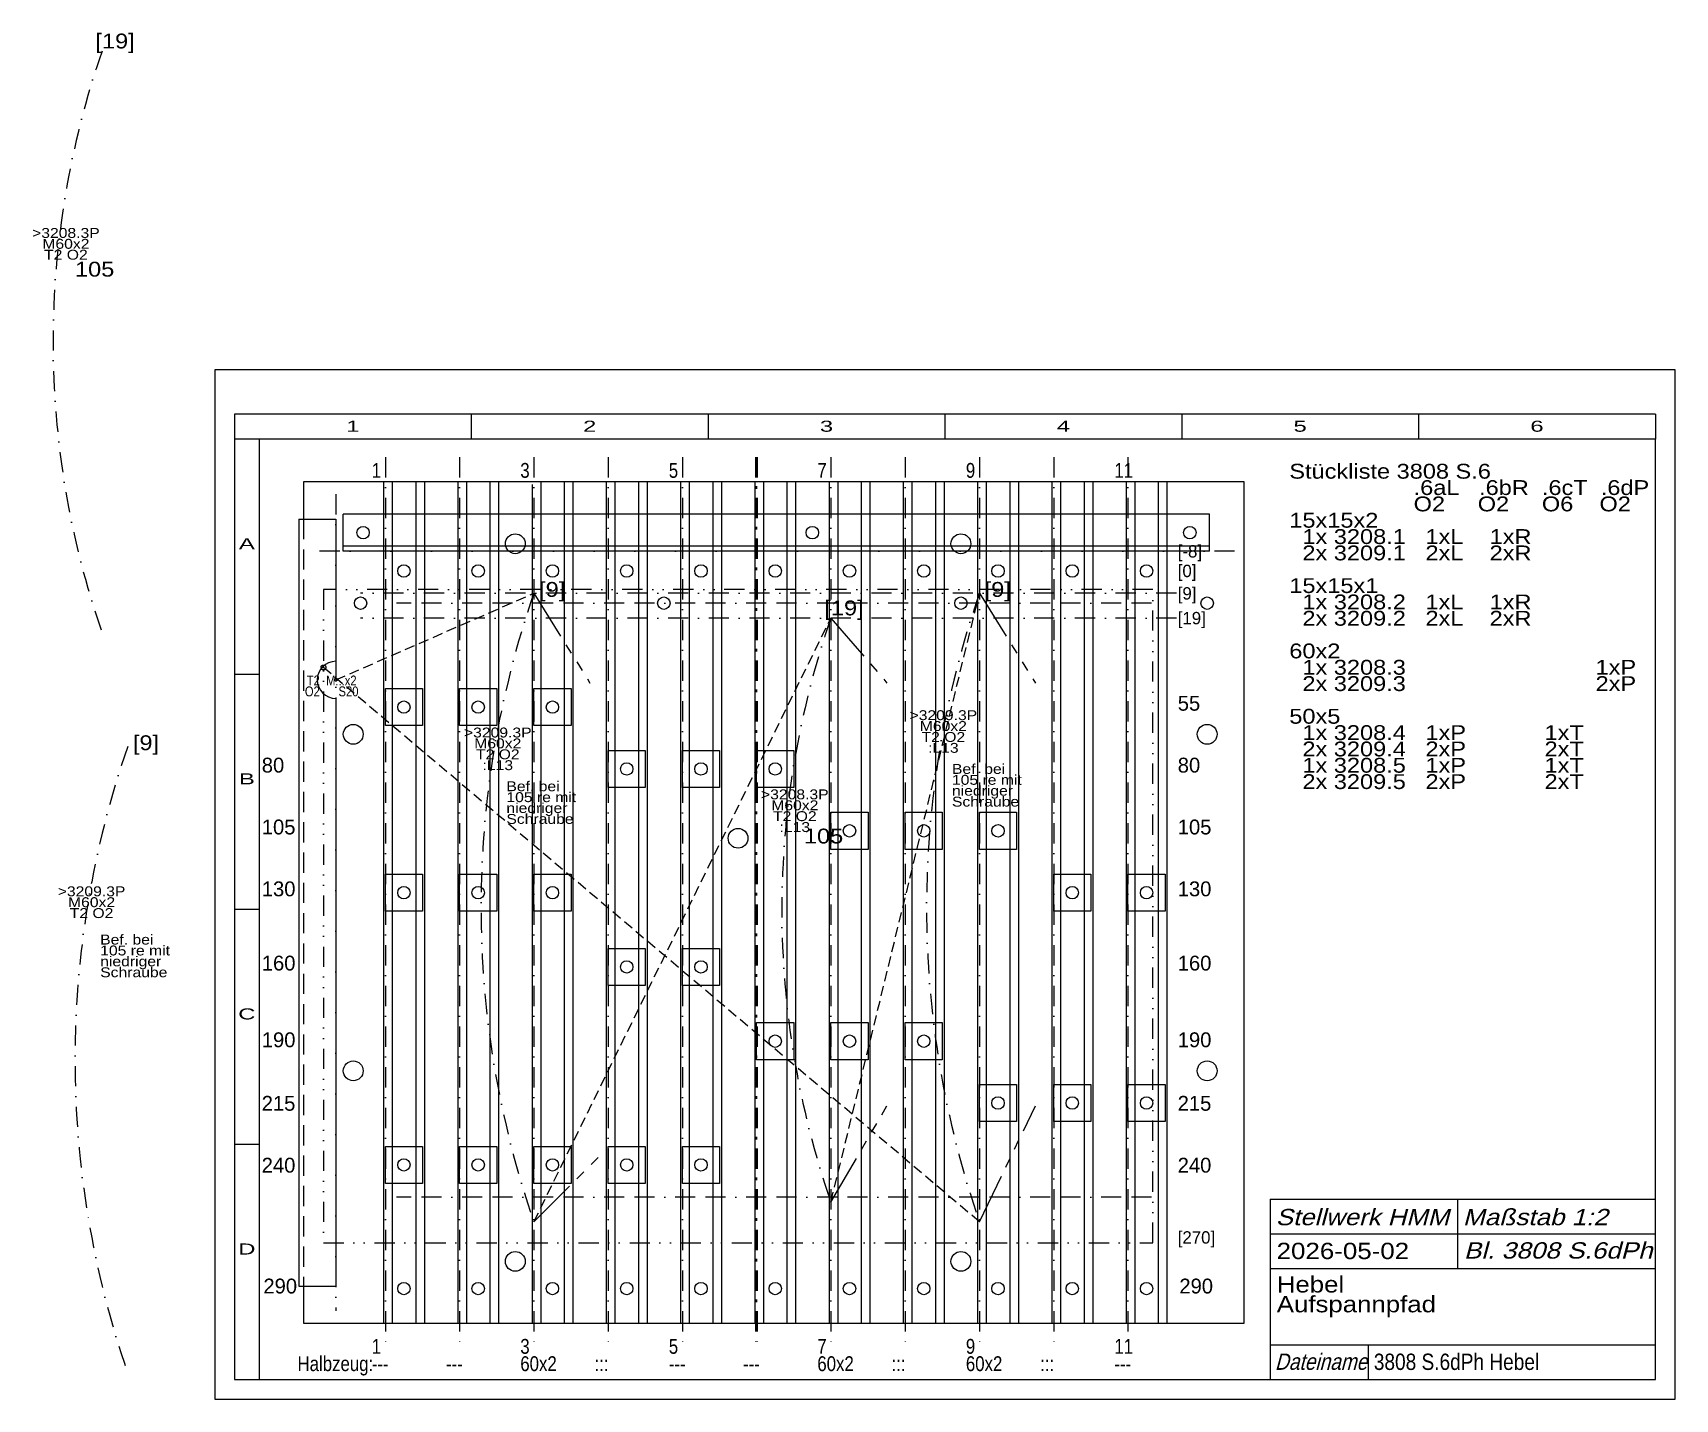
# Model space of a CAD drawing. Extents: x -71 to 592, y 2 to 554.
import ezdxf
from ezdxf.enums import TextEntityAlignment as Align

# ---------------------------------------------------------------- set-up
doc = ezdxf.new("R2010")
doc.units = 0
doc.header["$LTSCALE"] = 16.332933
for name, pattern in [('BORDER', [1.75, 0.5, -0.25, 0.5, -0.25, 0, -0.25]), ('DASHDOT', [1, 0.5, -0.25, 0, -0.25]), ('DASHED', [0.75, 0.5, -0.25]), ('DIVIDE', [1.25, 0.5, -0.25, 0, -0.25, 0, -0.25]), ('HIDDEN', [0.375, 0.25, -0.125]), ('PHANTOM', [2.5, 1.25, -0.25, 0.25, -0.25, 0.25, -0.25])]:
    doc.linetypes.add(name, pattern=pattern)
for name, color, linetype, lineweight in [('3208___ EINZELHEBEL JE MIT SCHLOSS GRUPPENPFADE', 6, 'DASHDOT', 0), ('3209___ DOPPELHEBEL JE MIT SCHLOSS GRUPPENPFADE', 6, 'DASHDOT', 0), ('3808_6P', 30, 'CONTINUOUS', 13), ('BESCHRIFTUNG', 7, 'CONTINUOUS', 0), ('KONSTRUKTION', 7, 'CONTINUOUS', 0), ('MITTELLINIEN', 5, 'DASHDOT', 0), ('PFADE', 30, 'CONTINUOUS', 13), ('STANDARD', 7, 'CONTINUOUS', 0)]:
    doc.layers.add(name, color=color, linetype=linetype, lineweight=lineweight)
doc.styles.add('Arial', font='arial.ttf')

msp = doc.modelspace()

# ---------------------------------------------------------------- linework, layer by layer
at = {"layer": '3208___ EINZELHEBEL JE MIT SCHLOSS GRUPPENPFADE', "linetype": 'DASHDOT'}
msp.add_arc((296.02, 429.25), 359.29, 160.9114, 199.0886, dxfattribs=at)
at = {"layer": '3209___ DOPPELHEBEL JE MIT SCHLOSS GRUPPENPFADE', "linetype": 'DASHDOT'}
msp.add_arc((332.4, 139.2), 386.81, 160.9114, 199.0886, dxfattribs=at)
at = {"layer": '3808_6P', "linetype": 'HIDDEN'}
for p, q in [((50.95, 292.67), (130.95, 327.67)), ((250.95, 81.67), (310.95, 327.67)), ((130.95, 73.67), (250.95, 317.67)), ((310.95, 73.67), (45.95, 297.67))]:
    msp.add_line(p, q, dxfattribs=at)
at = {"layer": '3808_6P', "linetype": 'PHANTOM'}
for p, q in [((130.95, 327.67), (153.6, 291.36)), ((310.95, 327.67), (333.6, 291.36)), ((250.95, 317.67), (273.6, 291.36)), ((250.95, 81.67), (273.6, 120.59)), ((310.95, 73.67), (333.6, 120.59)), ((130.95, 73.67), (157.29, 100))]:
    msp.add_line(p, q, dxfattribs=at)
for centre, radius in [((45.95, 297.67), 1), ((50.95, 292.67), 0.5)]:
    msp.add_circle(centre, radius, dxfattribs=at)
at = {"layer": '3808_6P', "linetype": 'DASHDOT'}
for centre, radius in [((497.94, 200.67), 388.34), ((677.94, 200.67), 388.34), ((591.93, 199.67), 360.82)]:
    msp.add_arc(centre, radius, 160.9114, 199.0886, dxfattribs=at)
at = {"layer": 'KONSTRUKTION', "color": 8}
for p, q in [((417.95, 372.67), (37.95, 372.67)), ((37.95, 372.67), (37.95, 357.67)), ((70.2, 372.67), (70.2, 32.67)), ((73.7, 372.67), (73.7, 32.67)), ((83.2, 372.67), (83.2, 32.67)), ((86.7, 372.67), (86.7, 32.67)), ((100.2, 372.67), (100.2, 32.67)), ((103.7, 372.67), (103.7, 32.67)), ((113.2, 372.67), (113.2, 32.67)), ((116.7, 372.67), (116.7, 32.67)), ((130.2, 371.67), (130.2, 32.67)), ((133.7, 372.67), (133.7, 32.67)), ((143.2, 372.67), (143.2, 32.67)), ((146.7, 372.67), (146.7, 32.67)), ((160.2, 372.67), (160.2, 32.67)), ((163.7, 372.67), (163.7, 32.67)), ((173.2, 372.67), (173.2, 32.67)), ((176.7, 372.67), (176.7, 32.67)), ((190.2, 372.67), (190.2, 32.67)), ((193.7, 372.67), (193.7, 32.67)), ((203.2, 372.67), (203.2, 32.67)), ((206.7, 372.67), (206.7, 32.67)), ((220.2, 372.67), (220.2, 32.67)), ((223.7, 372.67), (223.7, 32.67)), ((233.2, 372.67), (233.2, 32.67)), ((236.7, 372.67), (236.7, 32.67)), ((250.2, 372.67), (250.2, 32.67)), ((253.7, 372.67), (253.7, 32.67)), ((263.2, 372.67), (263.2, 32.67)), ((266.7, 372.67), (266.7, 32.67)), ((280.2, 372.67), (280.2, 32.67)), ((283.7, 372.67), (283.7, 32.67)), ((293.2, 372.67), (293.2, 32.67)), ((296.7, 372.67), (296.7, 32.67)), ((310.2, 372.67), (310.2, 32.67)), ((313.7, 372.67), (313.7, 32.67)), ((323.2, 372.67), (323.2, 32.67)), ((326.7, 372.67), (326.7, 32.67)), ((340.2, 372.67), (340.2, 32.67)), ((343.7, 372.67), (343.7, 32.67)), ((353.2, 372.67), (353.2, 32.67)), ((356.7, 372.67), (356.7, 32.67)), ((370.2, 372.67), (370.2, 32.67)), ((373.7, 372.67), (373.7, 32.67)), ((383.2, 372.67), (383.2, 32.67)), ((386.7, 372.67), (386.7, 32.67)), ((417.95, 32.67), (417.95, 372.67)), ((403.95, 359.67), (53.95, 359.67)), ((53.95, 344.67), (53.95, 359.67)), ((403.95, 344.67), (403.95, 359.67)), ((35.95, 357.67), (35.95, 47.67)), ((35.95, 357.67), (50.95, 357.67)), ((50.95, 357.67), (50.95, 300.17)), ((403.95, 346.67), (53.95, 346.67)), ((403.95, 344.67), (53.95, 344.67)), ((50.95, 285.17), (50.95, 47.67)), ((35.95, 47.67), (50.95, 47.67)), ((37.95, 47.67), (37.95, 32.67)), ((37.95, 32.67), (417.95, 32.67))]:
    msp.add_line(p, q, dxfattribs=at)
at = {"layer": 'KONSTRUKTION', "color": 8, "linetype": 'DASHED'}
msp.add_line((37.95, 357.67), (37.95, 47.67), dxfattribs=at)
at = {"layer": 'KONSTRUKTION', "color": 8, "linetype": 'BORDER'}
for p, q in [((380.5, 323.67), (75.5, 323.67)), ((380.5, 83.67), (75.5, 83.67))]:
    msp.add_line(p, q, dxfattribs=at)
at = {"layer": 'KONSTRUKTION', "color": 252}
for p, q in [((70.95, 289.17), (85.95, 289.17)), ((70.95, 274.17), (70.95, 289.17)), ((85.95, 289.17), (85.95, 274.17)), ((100.95, 274.17), (100.95, 289.17)), ((100.95, 289.17), (115.95, 289.17)), ((115.95, 289.17), (115.95, 274.17)), ((130.95, 274.17), (130.95, 289.17)), ((130.95, 289.17), (145.95, 289.17)), ((145.95, 289.17), (145.95, 274.17)), ((85.95, 274.17), (70.95, 274.17)), ((115.95, 274.17), (100.95, 274.17)), ((145.95, 274.17), (130.95, 274.17)), ((160.95, 249.17), (160.95, 264.17)), ((160.95, 264.17), (175.95, 264.17)), ((175.95, 264.17), (175.95, 249.17)), ((190.95, 249.17), (190.95, 264.17)), ((190.95, 264.17), (205.95, 264.17)), ((205.95, 264.17), (205.95, 249.17)), ((220.95, 264.17), (235.95, 264.17)), ((220.95, 249.17), (220.95, 264.17)), ((235.95, 264.17), (235.95, 249.17)), ((175.95, 249.17), (160.95, 249.17)), ((205.95, 249.17), (190.95, 249.17)), ((235.95, 249.17), (220.95, 249.17)), ((250.95, 224.17), (250.95, 239.17)), ((250.95, 239.17), (265.95, 239.17)), ((265.95, 239.17), (265.95, 224.17)), ((280.95, 224.17), (280.95, 239.17)), ((280.95, 239.17), (295.95, 239.17)), ((295.95, 239.17), (295.95, 224.17)), ((310.95, 239.17), (325.95, 239.17)), ((310.95, 224.17), (310.95, 239.17)), ((325.95, 239.17), (325.95, 224.17)), ((265.95, 224.17), (250.95, 224.17)), ((295.95, 224.17), (280.95, 224.17)), ((325.95, 224.17), (310.95, 224.17)), ((70.95, 199.17), (70.95, 214.17)), ((70.95, 214.17), (85.95, 214.17)), ((85.95, 214.17), (85.95, 199.17)), ((100.95, 199.17), (100.95, 214.17)), ((100.95, 214.17), (115.95, 214.17)), ((115.95, 214.17), (115.95, 199.17)), ((130.95, 214.17), (145.95, 214.17)), ((130.95, 199.17), (130.95, 214.17)), ((145.95, 214.17), (145.95, 199.17)), ((340.95, 199.17), (340.95, 214.17)), ((340.95, 214.17), (355.95, 214.17)), ((355.95, 214.17), (355.95, 199.17)), ((370.95, 199.17), (370.95, 214.17)), ((370.95, 214.17), (385.95, 214.17)), ((385.95, 214.17), (385.95, 199.17)), ((85.95, 199.17), (70.95, 199.17)), ((115.95, 199.17), (100.95, 199.17)), ((145.95, 199.17), (130.95, 199.17)), ((355.95, 199.17), (340.95, 199.17)), ((385.95, 199.17), (370.95, 199.17)), ((160.95, 169.17), (160.95, 184.17)), ((160.95, 184.17), (175.95, 184.17)), ((175.95, 184.17), (175.95, 169.17)), ((190.95, 169.17), (190.95, 184.17)), ((190.95, 184.17), (205.95, 184.17)), ((205.95, 184.17), (205.95, 169.17)), ((175.95, 169.17), (160.95, 169.17)), ((205.95, 169.17), (190.95, 169.17)), ((220.95, 139.17), (220.95, 154.17)), ((220.95, 154.17), (235.95, 154.17)), ((235.95, 154.17), (235.95, 139.17)), ((250.95, 139.17), (250.95, 154.17)), ((250.95, 154.17), (265.95, 154.17)), ((265.95, 154.17), (265.95, 139.17)), ((280.95, 154.17), (295.95, 154.17)), ((280.95, 139.17), (280.95, 154.17)), ((295.95, 154.17), (295.95, 139.17)), ((235.95, 139.17), (220.95, 139.17)), ((265.95, 139.17), (250.95, 139.17)), ((295.95, 139.17), (280.95, 139.17)), ((310.95, 114.17), (310.95, 129.17)), ((310.95, 129.17), (325.95, 129.17)), ((325.95, 129.17), (325.95, 114.17)), ((340.95, 114.17), (340.95, 129.17)), ((340.95, 129.17), (355.95, 129.17)), ((355.95, 129.17), (355.95, 114.17)), ((370.95, 129.17), (385.95, 129.17)), ((370.95, 114.17), (370.95, 129.17)), ((385.95, 129.17), (385.95, 114.17)), ((325.95, 114.17), (310.95, 114.17)), ((355.95, 114.17), (340.95, 114.17)), ((385.95, 114.17), (370.95, 114.17)), ((70.95, 89.17), (70.95, 104.17)), ((70.95, 104.17), (85.95, 104.17)), ((85.95, 104.17), (85.95, 89.17)), ((100.95, 89.17), (100.95, 104.17)), ((100.95, 104.17), (115.95, 104.17)), ((115.95, 104.17), (115.95, 89.17)), ((130.95, 104.17), (145.95, 104.17)), ((130.95, 89.17), (130.95, 104.17)), ((145.95, 104.17), (145.95, 89.17)), ((160.95, 89.17), (160.95, 104.17)), ((160.95, 104.17), (175.95, 104.17)), ((175.95, 104.17), (175.95, 89.17)), ((190.95, 89.17), (190.95, 104.17)), ((190.95, 104.17), (205.95, 104.17)), ((205.95, 104.17), (205.95, 89.17)), ((85.95, 89.17), (70.95, 89.17)), ((115.95, 89.17), (100.95, 89.17)), ((145.95, 89.17), (130.95, 89.17)), ((175.95, 89.17), (160.95, 89.17)), ((205.95, 89.17), (190.95, 89.17))]:
    msp.add_line(p, q, dxfattribs=at)
at = {"layer": 'KONSTRUKTION', "color": 8}
for centre, radius in [((61.95, 352.17), 2.5), ((123.45, 347.67), 4), ((243.45, 352.17), 2.5), ((303.45, 347.67), 4), ((395.95, 352.17), 2.5), ((78.45, 336.67), 2.5), ((78.45, 336.67), 2.5), ((108.45, 336.67), 2.5), ((108.45, 336.67), 2.5), ((138.45, 336.67), 2.5), ((138.45, 336.67), 2.5), ((168.45, 336.67), 2.5), ((168.45, 336.67), 2.5), ((198.45, 336.67), 2.5), ((198.45, 336.67), 2.5), ((228.45, 336.67), 2.5), ((228.45, 336.67), 2.5), ((258.45, 336.67), 2.5), ((258.45, 336.67), 2.5), ((288.45, 336.67), 2.5), ((288.45, 336.67), 2.5), ((318.45, 336.67), 2.5), ((318.45, 336.67), 2.5), ((348.45, 336.67), 2.5), ((348.45, 336.67), 2.5), ((378.45, 336.67), 2.5), ((378.45, 336.67), 2.5), ((60.95, 323.67), 2.5), ((183.45, 323.67), 2.5), ((303.45, 323.67), 2.5), ((402.95, 323.67), 2.5), ((78.45, 281.67), 2.5), ((78.45, 281.67), 2.5), ((108.45, 281.67), 2.5), ((108.45, 281.67), 2.5), ((138.45, 281.67), 2.5), ((138.45, 281.67), 2.5), ((57.97, 270.67), 4), ((402.95, 270.67), 4), ((168.45, 256.67), 2.5), ((168.45, 256.67), 2.5), ((198.45, 256.67), 2.5), ((198.45, 256.67), 2.5), ((228.45, 256.67), 2.5), ((228.45, 256.67), 2.5), ((213.45, 228.67), 4), ((258.45, 231.67), 2.5), ((258.45, 231.67), 2.5), ((288.45, 231.67), 2.5), ((288.45, 231.67), 2.5), ((318.45, 231.67), 2.5), ((318.45, 231.67), 2.5), ((78.45, 206.67), 2.5), ((78.45, 206.67), 2.5), ((108.45, 206.67), 2.5), ((108.45, 206.67), 2.5), ((138.45, 206.67), 2.5), ((138.45, 206.67), 2.5), ((348.45, 206.67), 2.5), ((348.45, 206.67), 2.5), ((378.45, 206.67), 2.5), ((378.45, 206.67), 2.5), ((168.45, 176.67), 2.5), ((168.45, 176.67), 2.5), ((198.45, 176.67), 2.5), ((198.45, 176.67), 2.5), ((228.45, 146.67), 2.5), ((228.45, 146.67), 2.5), ((258.45, 146.67), 2.5), ((258.45, 146.67), 2.5), ((288.45, 146.67), 2.5), ((288.45, 146.67), 2.5), ((57.97, 134.67), 4), ((402.95, 134.67), 4), ((318.45, 121.67), 2.5), ((318.45, 121.67), 2.5), ((348.45, 121.67), 2.5), ((348.45, 121.67), 2.5), ((378.45, 121.67), 2.5), ((378.45, 121.67), 2.5), ((78.45, 96.67), 2.5), ((78.45, 96.67), 2.5), ((108.45, 96.67), 2.5), ((108.45, 96.67), 2.5), ((138.45, 96.67), 2.5), ((138.45, 96.67), 2.5), ((168.45, 96.67), 2.5), ((168.45, 96.67), 2.5), ((198.45, 96.67), 2.5), ((198.45, 96.67), 2.5), ((123.45, 57.67), 4), ((303.45, 57.67), 4), ((78.45, 46.67), 2.5), ((78.45, 46.67), 2.5), ((108.45, 46.67), 2.5), ((108.45, 46.67), 2.5), ((138.45, 46.67), 2.5), ((138.45, 46.67), 2.5), ((168.45, 46.67), 2.5), ((168.45, 46.67), 2.5), ((198.45, 46.67), 2.5), ((198.45, 46.67), 2.5), ((228.45, 46.67), 2.5), ((228.45, 46.67), 2.5), ((258.45, 46.67), 2.5), ((258.45, 46.67), 2.5), ((288.45, 46.67), 2.5), ((288.45, 46.67), 2.5), ((318.45, 46.67), 2.5), ((318.45, 46.67), 2.5), ((348.45, 46.67), 2.5), ((348.45, 46.67), 2.5), ((378.45, 46.67), 2.5), ((378.45, 46.67), 2.5)]:
    msp.add_circle(centre, radius, dxfattribs=at)
msp.add_arc((50.95, 292.67), 7.5, 90, 270, dxfattribs=at)
at = {"layer": 'MITTELLINIEN'}
for p, q in [((70.95, 382.66), (70.95, 22.66)), ((100.95, 382.66), (100.95, 22.66)), ((130.95, 382.66), (130.95, 22.66)), ((160.95, 382.66), (160.95, 22.66)), ((190.95, 382.66), (190.95, 22.66)), ((250.95, 382.66), (250.95, 22.66)), ((310.95, 382.66), (310.95, 22.66)), ((340.95, 382.66), (340.95, 22.66)), ((370.95, 382.66), (370.95, 22.66)), ((50.95, 367.67), (50.95, 37.67)), ((414.04, 344.67), (43.89, 344.67)), ((390.5, 327.67), (60.95, 327.67)), ((390.5, 327.67), (65.5, 327.67)), ((390.5, 317.67), (60.95, 317.67)), ((390.5, 317.67), (65.5, 317.67))]:
    msp.add_line(p, q, dxfattribs=at)
at = {"layer": 'MITTELLINIEN', "color": 154, "lineweight": 50}
msp.add_line((220.95, 382.66), (220.95, 22.66), dxfattribs=at)
at = {"layer": 'MITTELLINIEN', "linetype": 'DASHDOT'}
msp.add_line((280.95, 382.66), (280.95, 22.66), dxfattribs=at)
at = {"layer": 'PFADE', "linetype": 'DIVIDE', "lineweight": 20}
for p, q in [((380.95, 329.17), (45.95, 329.17)), ((45.95, 329.17), (45.95, 65.17)), ((380.95, 65.17), (380.95, 329.17)), ((45.95, 65.17), (380.95, 65.17))]:
    msp.add_line(p, q, dxfattribs=at)
at = {"layer": 'STANDARD'}
for p, q in [((592, 418), (2, 418)), ((2, 418), (2, 2)), ((592, 2), (592, 418)), ((584, 400), (10, 400)), ((10, 400), (10, 390)), ((105.67, 400), (105.67, 390)), ((201.33, 400), (201.33, 390)), ((297, 400), (297, 390)), ((392.67, 400), (392.67, 390)), ((488.33, 400), (488.33, 390)), ((584, 400), (584, 390)), ((10, 390), (10, 10)), ((20, 390), (10, 390)), ((20, 390), (20, 10)), ((584, 390), (20, 390)), ((584, 10), (584, 390)), ((10, 295), (20, 295)), ((10, 200), (20, 200)), ((10, 105), (20, 105)), ((10, 10), (20, 10)), ((20, 10), (584, 10)), ((2, 2), (592, 2))]:
    msp.add_line(p, q, dxfattribs=at)
at = {"layer": 'STANDARD', "lineweight": 0}
for p, q in [((428.44, 82.8), (583.83, 82.8)), ((428.44, 82.8), (428.44, 10)), ((504.04, 82.8), (504.04, 54.8)), ((428.44, 68.8), (583.83, 68.8)), ((428.44, 54.8), (583.83, 54.8)), ((428.44, 24), (583.83, 24)), ((468.04, 24), (468.04, 10))]:
    msp.add_line(p, q, dxfattribs=at)

# ---------------------------------------------------------------- texts
at = {"layer": '3208___ EINZELHEBEL JE MIT SCHLOSS GRUPPENPFADE', "linetype": 'DASHED', "style": 'Arial'}
for s, width, p in [('[19]', 1.13512, (-46.17, 547.83)), ('105', 1.135145, (-54.43, 455.63)), ('[19]', 1.13512, (248.3, 318.74)), ('105', 1.135145, (240.04, 226.55))]:
    msp.add_text(s, height=6, dxfattribs=dict(at, width=width)).set_placement(p)
at = {"layer": '3208___ EINZELHEBEL JE MIT SCHLOSS GRUPPENPFADE', "insert": (-58.1, 468.85), "char_height": 4, "attachment_point": 5, "line_spacing_factor": 0.66, "style": 'Arial'}
msp.add_mtext('\\W1.135110;>3208.3P\\PM60x2\\PT2 O2', dxfattribs=at)
at = {"layer": '3209___ DOPPELHEBEL JE MIT SCHLOSS GRUPPENPFADE', "linetype": 'DASHED', "style": 'Arial', "width": 1.135107}
for p in [(133.06, 326.22), (313.06, 326.22), (-31.04, 264.26)]:
    msp.add_text('[9]', height=6, dxfattribs=at).set_placement(p)
at = {"layer": '3209___ DOPPELHEBEL JE MIT SCHLOSS GRUPPENPFADE', "linetype": 'DASHED', "char_height": 4, "attachment_point": 7, "line_spacing_factor": 0.66, "style": 'Arial'}
for insert in [(299.85, 241.42), (119.85, 234.42), (-44.25, 172.46)]:
    msp.add_mtext('\\W1.135062;Bef. bei\\P105 re mit\\Pniedriger\\PSchraube', dxfattribs=dict(at, insert=insert))
at = {"layer": '3209___ DOPPELHEBEL JE MIT SCHLOSS GRUPPENPFADE', "insert": (-47.73, 202.8), "char_height": 4, "attachment_point": 5, "line_spacing_factor": 0.66, "style": 'Arial'}
msp.add_mtext('\\W1.135110;>3209.3P\\PM60x2\\PT2 O2', dxfattribs=at)
at = {"layer": '3808_6P', "linetype": 'PHANTOM', "insert": (49.26, 290.19), "char_height": 4, "attachment_point": 5, "line_spacing_factor": 0.66, "style": 'Arial'}
msp.add_mtext('\\W0.810866;T2  M...x2\\PO2      S20\\P', dxfattribs=at)
at = {"layer": '3808_6P', "char_height": 4, "attachment_point": 5, "line_spacing_factor": 0.66, "style": 'Arial'}
for s, insert in [('\\W1.135110;>3209.3P\\PM60x2\\PT2 O2\\P:L13', (296.37, 271.77)), ('\\W1.135110;>3209.3P\\PM60x2\\PT2 O2\\P:L13', (116.37, 264.77)), ('\\W1.135110;>3208.3P\\PM60x2\\PT2 O2\\P:L13', (236.37, 239.77))]:
    msp.add_mtext(s, dxfattribs=dict(at, insert=insert))
at = {"layer": 'BESCHRIFTUNG', "style": 'Arial'}
for s, height, width, p in [('1', 6, 0.810869, (65.46, 374.32)), ('3', 6, 0.810869, (125.46, 374.32)), ('5', 6, 0.810869, (185.46, 374.32)), ('7', 6, 0.810869, (245.46, 374.32)), ('9', 6, 0.810869, (305.46, 374.32)), ('11', 6, 0.810869, (365.46, 374.32)), ('[-8]', 5, 0.972709, (391.06, 342.12)), ('[0]', 5, 0.972719, (391.06, 334.2)), ('[9]', 5, 0.972719, (391.06, 325.12)), ('[19]', 5, 0.972755, (391.06, 315.12)), ('55', 6, 0.972828, (391.06, 280.22)), ('80', 6, 0.972828, (21.03, 255.22)), ('80', 6, 0.972828, (391.06, 255.22)), ('105', 6, 0.972828, (21.03, 230.22)), ('105', 6, 0.972828, (391.06, 230.22)), ('130', 6, 0.972828, (21.03, 205.22)), ('130', 6, 0.972828, (391.06, 205.22)), ('160', 6, 0.972828, (21.03, 175.22)), ('160', 6, 0.972828, (391.06, 175.22)), ('190', 6, 0.972828, (21.03, 144.23)), ('190', 6, 0.972828, (391.06, 144.23)), ('215', 6, 0.972828, (21, 118.56)), ('215', 6, 0.972828, (391.03, 118.56)), ('240', 6, 0.972828, (21, 93.55)), ('240', 6, 0.972828, (391.03, 93.55)), ('[270]', 5, 0.972773, (391.06, 64.86)), ('290', 6, 0.972828, (21.68, 44.71)), ('290', 6, 0.972828, (391.71, 44.71)), ('1', 6, 0.810869, (65.46, 20.34)), ('3', 6, 0.810869, (125.46, 20.34)), ('5', 6, 0.810869, (185.46, 20.34)), ('7', 6, 0.810869, (245.46, 20.34)), ('9', 6, 0.810869, (305.46, 20.34)), ('11', 6, 0.810869, (365.46, 20.34)), ('Halbzeug:', 6, 0.810868, (35.46, 13.34)), ('---', 6, 0.810862, (65.46, 13.34)), ('---', 6, 0.810862, (95.46, 13.34)), ('60x2', 6, 0.810868, (125.46, 13.34)), (':::', 6, 0.810866, (155.46, 13.34)), ('---', 6, 0.810862, (185.46, 13.34)), ('---', 6, 0.810862, (215.46, 13.34)), ('60x2', 6, 0.810868, (245.46, 13.34)), (':::', 6, 0.810866, (275.46, 13.34)), ('60x2', 6, 0.810868, (305.46, 13.34)), (':::', 6, 0.810866, (335.46, 13.34)), ('---', 6, 0.810862, (365.46, 13.34))]:
    msp.add_text(s, height=height, dxfattribs=dict(at, width=width)).set_placement(p)
at = {"layer": 'BESCHRIFTUNG', "style": 'Arial', "oblique": 15}
for s, width, p in [('Stellwerk HMM', 1.130136, (430.63, 78.88)), ('Maßstab 1:2', 1.143719, (506.23, 78.88)), ('Bl. 3808 S.6dPh', 1.143713, (506.67, 65.4)), ('Dateiname', 0.835372, (430.3, 20.45))]:
    msp.add_text(s, height=6.6, dxfattribs=dict(at, width=width)).set_placement(p, align=Align.TOP_LEFT)
at = {"layer": 'BESCHRIFTUNG', "style": 'Arial'}
for s, width, p in [('2026-05-02', 1.135137, (431, 65.2)), ('3808 S.6dPh Hebel', 0.835392, (470.27, 20.4))]:
    msp.add_text(s, height=6.6, dxfattribs=dict(at, width=width)).set_placement(p, align=Align.TOP_LEFT)
at = {"layer": 'BESCHRIFTUNG', "attachment_point": 1, "style": 'Arial'}
for s, insert, char_height, line_spacing_factor in [('\\W1.135052;Stückliste 3808 S.6\\P                   .6aL   .6bR  .6cT  .6dP\\P                   O2     O2     O6    O2\\P15x15x2\\P  1x 3208.1   1xL    1xR\\P  2x 3209.1   2xL    2xR\\P\\P15x15x1\\P  1x 3208.2   1xL    1xR\\P  2x 3209.2   2xL    2xR\\P\\P60x2\\P  1x 3208.3                             1xP\\P  2x 3209.3                             2xP\\P\\P50x5\\P  1x 3208.4   1xP            1xT\\P  2x 3209.4   2xP            2xT\\P  1x 3208.5   1xP            1xT\\P  2x 3209.5   2xP            2xT\\P', (436.13, 379.98), 6, 0.66), ('\\W1.130157;Hebel\\PAufspannpfad', (431.07, 51.7), 6.6, 0.727273)]:
    msp.add_mtext(s, dxfattribs=dict(at, insert=insert, char_height=char_height, line_spacing_factor=line_spacing_factor))
at = {"layer": 'STANDARD', "style": 'Arial'}
for s, width, p in [('1', 1.547923, (57.83, 392.95)), ('2', 1.547922, (153.5, 392.95)), ('3', 1.547923, (249.17, 392.95)), ('4', 1.547923, (344.83, 392.95)), ('5', 1.547922, (440.5, 392.95)), ('6', 1.547923, (536.17, 392.95)), ('A', 1.547987, (15, 345.45)), ('B', 1.547987, (15, 250.45)), ('C', 1.548103, (15, 155.45)), ('D', 1.548104, (15, 60.45))]:
    msp.add_text(s, height=4.46, dxfattribs=dict(at, width=width)).set_placement(p, align=Align.CENTER)

doc.saveas('drawing.dxf')
